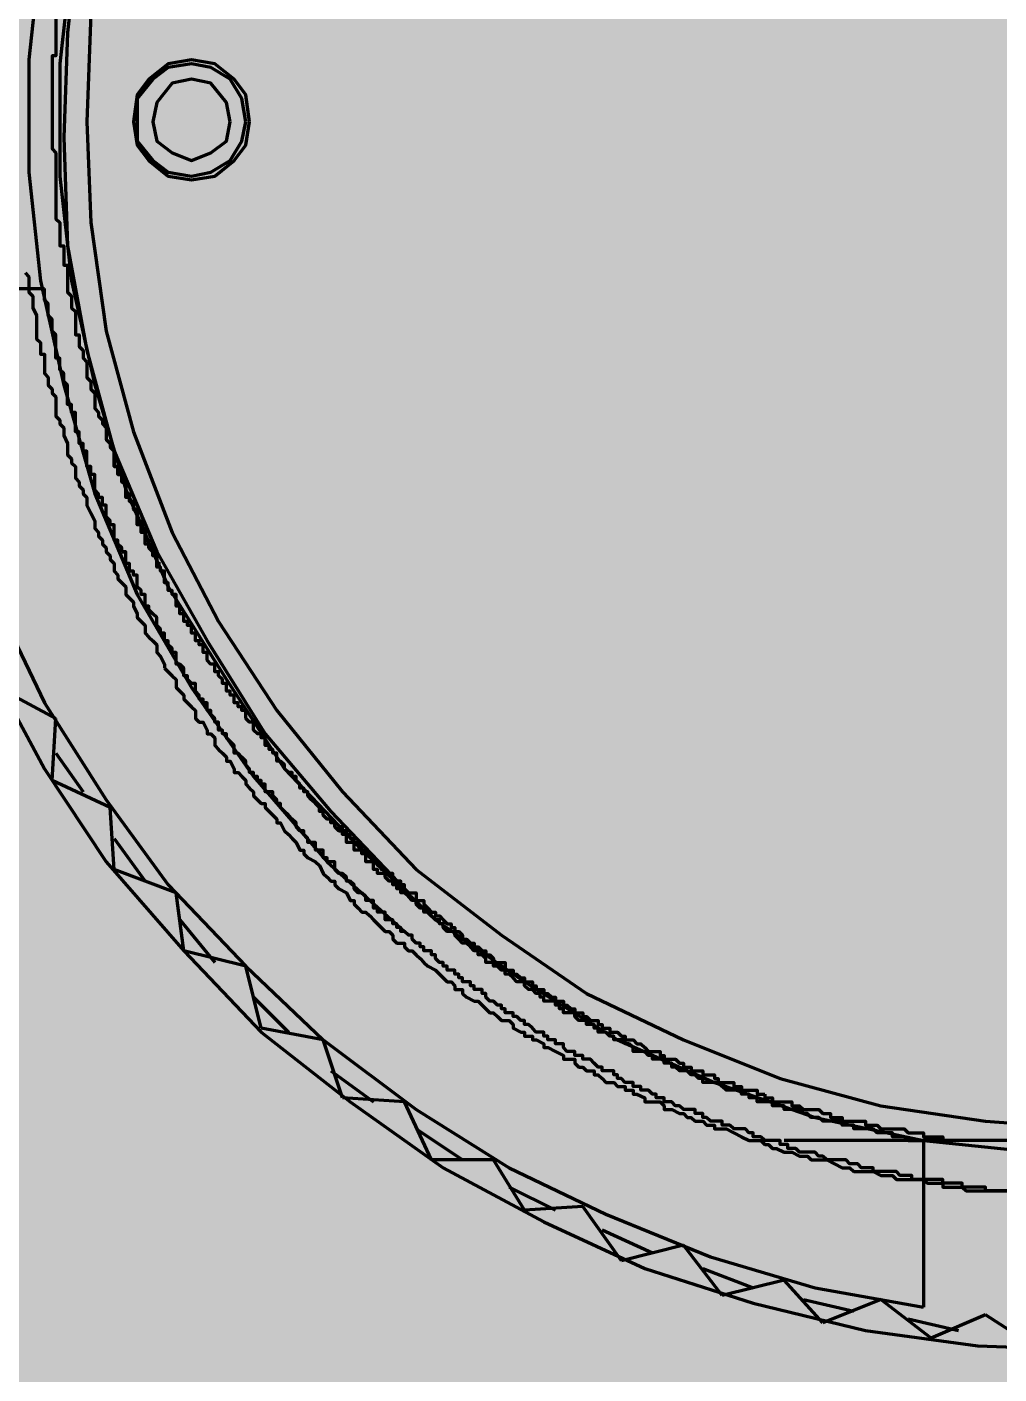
# Model space of a CAD drawing. Header units: inches. Extents: x 19 to 378, y -1 to 646.
# Drawn here: x 272.83 to 300.72, y 216.86 to 255.5 of the extents above; entities that cross this region are included whole.
import ezdxf

# ---------------------------------------------------------------- set-up
doc = ezdxf.new("R2010")
doc.units = ezdxf.units.IN
doc.layers.add('H', color=7, linetype='CONTINUOUS', lineweight=100)
doc.layers.add('P', color=250, linetype='CONTINUOUS', lineweight=100)

msp = doc.modelspace()

# ---------------------------------------------------------------- hatches: boundary and pattern name
at = {"layer": 'H', "linetype": 'CONTINUOUS'}
msp.add_hatch(color=0, dxfattribs=at).paths.add_polyline_path([(19, 185.889), (377.889, 185.889), (377.889, 314.222), (19, 314.222)])

# ---------------------------------------------------------------- linework, layer by layer
at = {"layer": 'P', "color": 0, "linetype": 'CONTINUOUS'}
for points in [[(299.111, 282.111), (296, 281.444), (293.111, 280.556), (290.333, 279.333), (287.667, 277.889), (285.222, 276.111), (282.889, 274.111), (280.778, 271.889), (279, 269.556), (277.333, 266.889), (276.111, 264.111), (275.111, 261.222), (274.333, 258.333), (274, 255.333), (273.889, 252.333), (274, 249.222), (274.556, 246.222), (275.333, 243.333), (276.556, 240.444), (278, 237.889), (279.667, 235.222), (281.556, 233), (283.667, 230.778)], [(273.222, 257.667), (272.889, 254.556), (272.889, 251.333), (273.222, 248.222), (273.889, 245.222), (274.778, 242.111), (276, 239.222), (277.556, 236.556), (279.333, 234), (281.444, 231.556), (283.667, 229.556)], [(274.111, 257.444), (273.778, 254.444), (273.778, 251.222), (274.111, 248.222), (274.778, 245.222), (275.667, 242.222), (276.889, 239.444), (278.556, 236.778), (280.222, 234.222), (282.333, 232), (284.556, 229.889), (287.111, 228.111), (289.778, 226.444), (292.556, 225.222), (295.444, 224.222), (298.556, 223.556)], [(274.667, 255.889), (274.556, 252.778), (274.667, 249.889), (275.111, 246.778), (275.889, 243.889), (277, 241), (278.333, 238.444), (280, 235.889), (281.889, 233.556), (284, 231.333), (286.444, 229.444), (288.889, 227.778), (291.667, 226.444), (294.444, 225.333), (297.333, 224.556), (300.333, 224.111), (303.333, 223.889)], [(273.667, 255.778), (273.667, 254.667), (273.556, 254.667), (273.556, 252), (273.667, 251.889), (273.667, 250.667), (273.667, 250.667), (273.667, 250), (273.778, 249.889), (273.778, 249.222), (273.889, 249.222), (273.889, 248.667), (274, 248.667), (274, 248.222), (274, 248.111), (274, 247.889), (274.111, 247.778), (274.111, 247.444), (274.222, 247.333), (274.222, 247), (274.222, 247), (274.222, 246.667), (274.333, 246.667), (274.333, 246.333), (274.444, 246.222), (274.444, 246), (274.556, 245.889)], [(279.222, 252.778), (279.111, 253.556), (278.778, 254), (278.222, 254.444), (277.556, 254.556), (276.889, 254.444), (276.333, 254), (276, 253.556), (275.889, 252.778), (276, 252.111), (276.333, 251.667), (276.889, 251.222), (277.556, 251.111), (278.222, 251.222), (278.778, 251.667), (279.111, 252.111), (279.222, 252.778)], [(279.111, 252.778), (279, 253.444), (278.667, 254), (278.111, 254.333), (277.556, 254.444), (276.889, 254.333), (276.444, 254), (276, 253.444), (276, 252.778), (276, 252.222), (276.444, 251.667), (276.889, 251.333), (277.556, 251.222), (278.111, 251.333), (278.667, 251.667), (279, 252.222), (279.111, 252.778)], [(278.667, 252.778), (278.556, 253.333), (278.111, 253.889), (277.556, 254), (277, 253.889), (276.556, 253.333), (276.444, 252.778), (276.556, 252.222), (277, 251.889), (277.556, 251.667), (278.111, 251.889), (278.556, 252.222), (278.667, 252.778)], [(272.778, 248.444), (272.889, 248.333), (272.889, 247.889), (273, 247.778), (273, 247.444), (273.111, 247.222), (273.111, 247), (273.111, 247), (273.111, 246.556), (273.222, 246.444), (273.222, 246.111), (273.333, 246.111), (273.333, 245.889), (273.333, 245.667), (273.333, 245.556), (273.444, 245.444), (273.444, 245.222), (273.556, 245.111), (273.556, 245), (273.667, 244.889), (273.667, 244.667), (273.667, 244.444), (273.667, 244.333), (273.778, 244.222), (273.778, 244.111), (273.889, 244), (273.889, 243.778), (274, 243.556), (274, 243.556), (274, 243.333), (274, 243.222), (274.111, 243.111), (274.111, 243), (274.222, 242.889), (274.222, 242.778), (274.222, 242.667), (274.222, 242.556), (274.333, 242.444), (274.333, 242.333), (274.444, 242.222), (274.444, 242.111), (274.556, 242), (274.556, 241.889), (274.556, 241.778), (274.667, 241.556), (274.667, 241.556), (274.778, 241.333), (274.778, 241.222), (274.778, 241.111), (274.889, 241), (274.889, 240.889), (275, 240.778), (275, 240.667), (275.111, 240.556), (275.111, 240.444), (275.222, 240.333), (275.222, 240.222), (275.333, 240.111), (275.333, 240), (275.333, 239.889), (275.444, 239.778), (275.444, 239.667), (275.556, 239.556), (275.667, 239.444), (275.667, 239.222), (275.667, 239.222), (275.778, 239.111), (275.889, 239), (275.889, 238.889), (276, 238.667), (276, 238.667), (276, 238.556), (276.111, 238.444), (276.222, 238.333), (276.222, 238.111), (276.222, 238.111), (276.333, 238), (276.444, 237.889), (276.556, 237.778), (276.556, 237.556), (276.556, 237.556), (276.667, 237.444), (276.778, 237.222), (276.778, 237.222), (276.778, 237.111)], [(269.333, 248), (273.333, 248)], [(269.333, 248), (270, 244.889), (270.778, 241.889), (272, 238.889), (273.333, 236.111), (275.111, 233.333), (276.889, 230.889), (279.111, 228.556), (281.333, 226.444), (284, 224.444), (286.667, 222.778), (289.444, 221.444), (292.444, 220.222), (295.444, 219.333), (298.556, 218.778)], [(275.556, 240.444), (275.556, 240.556), (275.444, 240.667), (275.444, 240.778), (275.333, 240.778), (275.333, 241), (275.333, 241), (275.333, 241.222), (275.222, 241.222), (275.222, 241.333), (275.111, 241.444), (275.111, 241.556), (275.111, 241.556), (275.111, 241.778), (275, 241.778), (275, 242), (274.889, 242), (274.889, 242.111), (274.778, 242.222), (274.778, 242.444), (274.778, 242.444), (274.778, 242.667), (274.667, 242.667), (274.667, 242.889), (274.556, 242.889), (274.556, 243.111), (274.556, 243.111), (274.556, 243.333), (274.444, 243.333), (274.444, 243.556), (274.333, 243.556), (274.333, 243.889), (274.222, 243.889), (274.222, 244.111), (274.222, 244.111), (274.222, 244.444), (274.111, 244.444), (274.111, 244.667), (274, 244.667), (274, 245), (274, 245), (274, 245.222), (273.889, 245.333), (273.889, 245.556), (273.778, 245.667), (273.778, 246), (273.667, 246), (273.667, 246.333), (273.667, 246.444), (273.667, 246.667), (273.556, 246.778), (273.556, 247.111), (273.444, 247.222), (273.444, 247.556), (273.333, 247.667), (273.333, 248)], [(274.556, 245.889), (274.556, 245.667), (274.556, 245.556), (274.556, 245.444), (274.667, 245.333), (274.667, 245.111), (274.778, 245), (274.778, 244.889), (274.778, 244.778), (274.778, 244.556), (274.889, 244.444), (274.889, 244.333), (275, 244.222), (275, 244.111), (275.111, 244), (275.111, 243.889), (275.111, 243.778), (275.111, 243.667), (275.222, 243.556), (275.222, 243.444), (275.333, 243.333), (275.333, 243.111), (275.333, 243.111), (275.333, 242.889), (275.444, 242.889), (275.444, 242.667), (275.556, 242.667), (275.556, 242.444), (275.667, 242.444), (275.667, 242.333), (275.667, 242.222), (275.667, 242.111), (275.778, 242.111), (275.778, 241.889), (275.889, 241.889), (275.889, 241.667), (276, 241.667), (276, 241.556), (276, 241.556), (276, 241.333), (276.111, 241.333), (276.111, 241.222)], [(275.444, 242.667), (275.444, 242.889), (275.333, 242.889), (275.333, 243.111), (275.333, 243.111), (275.333, 243.333)], [(277.667, 238), (277.667, 238), (277.667, 238.111), (277.556, 238.111), (277.556, 238.333), (277.444, 238.333), (277.444, 238.444), (277.333, 238.444), (277.333, 238.556), (277.333, 238.556), (277.333, 238.667), (277.222, 238.667), (277.222, 238.889), (277.111, 238.889), (277.111, 239), (277.111, 239), (277.111, 239.222), (277, 239.222), (277, 239.333), (276.889, 239.333), (276.889, 239.556), (276.778, 239.556), (276.778, 239.667), (276.778, 239.667), (276.778, 239.889), (276.667, 239.889), (276.667, 240), (276.556, 240), (276.556, 240.111), (276.556, 240.111), (276.556, 240.333), (276.444, 240.333), (276.444, 240.444), (276.333, 240.556), (276.333, 240.667), (276.222, 240.667), (276.222, 240.889), (276.222, 240.889), (276.222, 241), (276.111, 241), (276.111, 241.222), (276, 241.222), (276, 241.444), (276, 241.444), (276, 241.556), (275.889, 241.667), (275.889, 241.889), (275.778, 241.889), (275.778, 242), (275.667, 242), (275.667, 242.222), (275.667, 242.222), (275.667, 242.444), (275.556, 242.444), (275.556, 242.667), (275.444, 242.667)], [(275.444, 242.667), (275.556, 242.667)], [(276.111, 241.222), (276.222, 241.222)], [(276.111, 241.222), (276.111, 241.111), (276.222, 241.111), (276.222, 241), (276.222, 241), (276.222, 240.778), (276.333, 240.778), (276.333, 240.667), (276.444, 240.667), (276.444, 240.444), (276.556, 240.444), (276.556, 240.222), (276.556, 240.222), (276.556, 240.111), (276.667, 240.111)], [(283.667, 229.556), (283.667, 229.556), (283.667, 229.556), (283.556, 229.556), (283.556, 229.667), (283.444, 229.667), (283.444, 229.778), (283.333, 229.778), (283.333, 229.889), (283.333, 229.889), (283.333, 229.889), (283.111, 229.889), (283.111, 230), (283.111, 230), (283.111, 230.111), (283, 230.111), (283, 230.111), (282.889, 230.111), (282.889, 230.222), (282.778, 230.222), (282.778, 230.333), (282.778, 230.333), (282.778, 230.444), (282.667, 230.444), (282.667, 230.444), (282.556, 230.444), (282.556, 230.556), (282.556, 230.556), (282.444, 230.667), (282.333, 230.667), (282.222, 230.778), (282.222, 230.889), (282.111, 231), (282, 231), (282, 231.111), (281.889, 231.222), (281.778, 231.222), (281.667, 231.333), (281.667, 231.444), (281.667, 231.556), (281.556, 231.556), (281.556, 231.556), (281.444, 231.556), (281.444, 231.667), (281.333, 231.667), (281.333, 231.778), (281.333, 231.778), (281.333, 231.889), (281.222, 231.889), (281.222, 231.889), (281.111, 231.889), (281.111, 232), (281.111, 232), (281.111, 232.111), (281, 232.111), (281, 232.111), (280.889, 232.111), (280.889, 232.222), (280.778, 232.333), (280.778, 232.444), (280.667, 232.444), (280.556, 232.556), (280.556, 232.667), (280.556, 232.667), (280.444, 232.778), (280.333, 232.889), (280.222, 233), (280.222, 233), (280.111, 233.111), (280.111, 233.222), (280, 233.222), (280, 233.222), (280, 233.222), (280, 233.333), (279.889, 233.444), (279.889, 233.556), (279.778, 233.556), (279.778, 233.556), (279.667, 233.556), (279.667, 233.667), (279.667, 233.667), (279.667, 233.778), (279.556, 233.778), (279.556, 233.889), (279.444, 233.889), (279.444, 234), (279.333, 234), (279.333, 234.111), (279.333, 234.111), (279.333, 234.111), (279.222, 234.111), (279.222, 234.222), (279.111, 234.333), (279.111, 234.444), (279.111, 234.444), (279.111, 234.444), (279, 234.556), (278.889, 234.667), (278.778, 234.667), (278.778, 234.778), (278.778, 234.889), (278.667, 235), (278.667, 235), (278.556, 235.111), (278.556, 235.222), (278.556, 235.222), (278.444, 235.222), (278.444, 235.333), (278.333, 235.333), (278.333, 235.556), (278.222, 235.556), (278.222, 235.556), (278.222, 235.667), (278.111, 235.778), (278.111, 235.889), (278, 235.889), (278, 236), (278, 236.111), (277.889, 236.111), (277.889, 236.222), (277.778, 236.222), (277.778, 236.333), (277.667, 236.444), (277.667, 236.444), (277.667, 236.444), (277.667, 236.667), (277.556, 236.667), (277.556, 236.667), (277.444, 236.778), (277.444, 236.889), (277.333, 236.889), (277.333, 237), (277.333, 237), (277.333, 237.111), (277.222, 237.222), (277.222, 237.222), (277.111, 237.222), (277.111, 237.444), (277.111, 237.444), (277.111, 237.556), (277, 237.556), (277, 237.667), (276.889, 237.778), (276.889, 237.889), (276.778, 237.889), (276.778, 237.889), (276.778, 238), (276.778, 238.111), (276.667, 238.111), (276.667, 238.222), (276.556, 238.333), (276.556, 238.444), (276.556, 238.444), (276.556, 238.556), (276.444, 238.667), (276.444, 238.667), (276.333, 238.778), (276.333, 238.889), (276.222, 238.889), (276.222, 239), (276.222, 239.111), (276.222, 239.222), (276.111, 239.222), (276.111, 239.333), (276, 239.444), (276, 239.556), (276, 239.556), (276, 239.778), (275.889, 239.778), (275.889, 239.889), (275.778, 239.889), (275.778, 240.111), (275.667, 240.111), (275.667, 240.222), (275.667, 240.222), (275.667, 240.444), (275.556, 240.444)], [(275.556, 240.444), (275.667, 240.444)], [(279.111, 235.667), (279.111, 235.778), (279.111, 235.778), (279.111, 235.889), (279, 235.889), (279, 236), (278.889, 236), (278.889, 236.111), (278.778, 236.111), (278.778, 236.222), (278.778, 236.222), (278.778, 236.333), (278.667, 236.333), (278.667, 236.444), (278.556, 236.444), (278.556, 236.556), (278.556, 236.667), (278.444, 236.667), (278.444, 236.778), (278.333, 236.889), (278.333, 237), (278.222, 237), (278.222, 237), (278.222, 237.111), (278.222, 237.222), (278.111, 237.222), (278.111, 237.222), (278, 237.333), (278, 237.444), (278, 237.556), (278, 237.556), (277.889, 237.556), (277.889, 237.778), (277.778, 237.778), (277.778, 237.889), (277.667, 237.889), (277.667, 238)], [(271.778, 237.111), (273.333, 234.222), (275.111, 231.556), (277.333, 229), (279.556, 226.667), (282.111, 224.667), (284.778, 222.778), (287.667, 221.222), (290.556, 219.889), (293.667, 218.889), (296.889, 218.111), (300.111, 217.667), (303.333, 217.556)], [(276.778, 237.111), (276.889, 237), (277, 236.889), (277.111, 236.778), (277.111, 236.667), (277.111, 236.556), (277.222, 236.444), (277.333, 236.333), (277.333, 236.222), (277.444, 236.111), (277.556, 236), (277.667, 235.889), (277.667, 235.889), (277.667, 235.667), (277.778, 235.556), (277.889, 235.556), (278, 235.333), (278, 235.222), (278.111, 235.222), (278.222, 235.111), (278.222, 235), (278.222, 234.889), (278.333, 234.778), (278.444, 234.667), (278.556, 234.556), (278.556, 234.444), (278.667, 234.444), (278.778, 234.222), (278.778, 234.111), (278.889, 234.111), (279, 234), (279.111, 233.889), (279.111, 233.778), (279.222, 233.667), (279.333, 233.556), (279.333, 233.444), (279.444, 233.333), (279.556, 233.222), (279.667, 233.222), (279.667, 233.111), (279.778, 233), (279.889, 232.889), (280, 232.778), (280, 232.667), (280.111, 232.667), (280.222, 232.444), (280.222, 232.444), (280.333, 232.333), (280.444, 232.222), (280.556, 232.111), (280.556, 232.111), (280.667, 231.889), (280.778, 231.889), (280.778, 231.778), (280.889, 231.667), (281.111, 231.556), (281.111, 231.556), (281.222, 231.444), (281.333, 231.222), (281.333, 231.222), (281.444, 231.111), (281.556, 231), (281.667, 231), (281.667, 230.889), (281.778, 230.778), (282, 230.667), (282, 230.667), (282.111, 230.444), (282.222, 230.444), (282.222, 230.333), (282.333, 230.222), (282.444, 230.111), (282.556, 230.111), (282.667, 230), (282.778, 229.889), (282.778, 229.889), (282.889, 229.778), (283, 229.667), (283.111, 229.556), (283.222, 229.556), (283.333, 229.444), (283.333, 229.333), (283.444, 229.222), (283.667, 229.222), (283.667, 229.111), (283.778, 229), (283.889, 229), (284, 228.889), (284.111, 228.778), (284.222, 228.667), (284.222, 228.667), (284.333, 228.556), (284.556, 228.444), (284.556, 228.444), (284.667, 228.333), (284.778, 228.222), (284.889, 228.111), (285, 228.111), (285.111, 228), (285.111, 227.889), (285.333, 227.889), (285.333, 227.778), (285.444, 227.667), (285.667, 227.556), (285.667, 227.556), (285.778, 227.556), (285.889, 227.444), (286, 227.333), (286.111, 227.222), (286.222, 227.222), (286.333, 227.111), (286.444, 227), (286.556, 227), (286.667, 227), (286.778, 226.889), (286.778, 226.778), (287, 226.667), (287.111, 226.667), (287.111, 226.556), (287.333, 226.556), (287.333, 226.444), (287.444, 226.444), (287.667, 226.333), (287.667, 226.222), (287.778, 226.222), (288, 226.111), (288, 226.111), (288.222, 226), (288.222, 225.889), (288.333, 225.889), (288.556, 225.889), (288.556, 225.778), (288.667, 225.667), (288.778, 225.667), (288.889, 225.556), (289.111, 225.556), (289.111, 225.444), (289.222, 225.444), (289.333, 225.333), (289.444, 225.222), (289.556, 225.222), (289.667, 225.222), (289.778, 225.111), (290, 225.111), (290, 225), (290.222, 225), (290.222, 224.889), (290.333, 224.889), (290.556, 224.778), (290.556, 224.667), (290.778, 224.667), (290.778, 224.667), (291, 224.667), (291.111, 224.556), (291.111, 224.444), (291.333, 224.444), (291.333, 224.444), (291.556, 224.333), (291.667, 224.333), (291.778, 224.222), (291.889, 224.222), (292, 224.111), (292.111, 224.111), (292.222, 224.111), (292.333, 224), (292.556, 224), (292.556, 223.889), (292.778, 223.889), (292.778, 223.889), (292.889, 223.889), (293.111, 223.778), (293.111, 223.778), (293.333, 223.667), (293.333, 223.667), (293.556, 223.556), (293.667, 223.556), (293.778, 223.556), (293.889, 223.556), (294, 223.444), (294.111, 223.444), (294.222, 223.333), (294.333, 223.333), (294.556, 223.222), (294.556, 223.222), (294.778, 223.222), (294.778, 223.222), (295, 223.111), (295.222, 223.111), (295.333, 223), (295.444, 223), (295.556, 223), (295.778, 223), (296, 222.889), (296, 222.889), (296.222, 222.778), (296.444, 222.778), (296.556, 222.667), (296.778, 222.667), (296.889, 222.667), (297.111, 222.667), (297.333, 222.556), (297.667, 222.556), (297.778, 222.444), (298, 222.444), (298.222, 222.444), (298.556, 222.444), (298.667, 222.333), (299.111, 222.333), (299.111, 222.222), (299.667, 222.222), (299.778, 222.111), (300.556, 222.111), (300.667, 222.111), (301.556, 222.111)], [(273.667, 235.667), (272, 236.556)], [(273.556, 233.889), (273.667, 235.667)], [(283.667, 230.667), (283.556, 230.667), (283.556, 230.778), (283.444, 230.778), (283.444, 230.889), (283.333, 230.889), (283.333, 231), (283.333, 231), (283.333, 231), (283.222, 231), (283.111, 231.111), (283.111, 231.222), (283, 231.222), (283, 231.222), (282.889, 231.222), (282.889, 231.333), (282.778, 231.333), (282.778, 231.444), (282.778, 231.444), (282.778, 231.556), (282.667, 231.556), (282.667, 231.556), (282.556, 231.556), (282.556, 231.667), (282.556, 231.667), (282.556, 231.778), (282.444, 231.778), (282.444, 231.889), (282.333, 231.889), (282.333, 231.889), (282.222, 231.889), (282.222, 232), (282.222, 232), (282.222, 232.111), (282.111, 232.111), (282.111, 232.111), (282, 232.111), (282, 232.222), (282, 232.222), (282, 232.333), (281.889, 232.333), (281.889, 232.444), (281.778, 232.444), (281.667, 232.556), (281.667, 232.667), (281.556, 232.667), (281.556, 232.778), (281.444, 232.778), (281.333, 232.889), (281.333, 233), (281.333, 233), (281.333, 233), (281.222, 233), (281.222, 233.111), (281.111, 233.222), (281.111, 233.222), (281.111, 233.222), (281, 233.333), (280.889, 233.444), (280.889, 233.556), (280.778, 233.556), (280.778, 233.556), (280.778, 233.556), (280.778, 233.667), (280.667, 233.667), (280.667, 233.778), (280.556, 233.889), (280.556, 233.889), (280.556, 234), (280.444, 234), (280.444, 234.111), (280.333, 234.111), (280.333, 234.111), (280.222, 234.222), (280.222, 234.333), (280.111, 234.444), (280.111, 234.444), (280, 234.444), (280, 234.556), (280, 234.556), (280, 234.667), (279.889, 234.667), (279.889, 234.778), (279.778, 234.778), (279.778, 234.889), (279.667, 234.889), (279.667, 235), (279.667, 235), (279.667, 235.111), (279.556, 235.111), (279.556, 235.222), (279.444, 235.222), (279.444, 235.222), (279.333, 235.333), (279.333, 235.444), (279.333, 235.444), (279.333, 235.556), (279.222, 235.556), (279.222, 235.556), (279.111, 235.667)], [(273.667, 234.667), (274.444, 233.556)], [(275.222, 233.111), (273.556, 233.889)], [(275.333, 231.333), (275.222, 233.111)], [(281.889, 232.444), (281.889, 232.556), (281.778, 232.556), (281.778, 232.444), (281.889, 232.444), (281.889, 232.444)], [(282.222, 232.222), (282.111, 232.222), (282.111, 232.333), (282, 232.333), (282, 232.444), (282, 232.444), (282, 232.444), (281.889, 232.444)], [(281.889, 232.444), (282, 232.444)], [(275.333, 232.222), (276.222, 231)], [(282.444, 231.889), (282.444, 232), (282.333, 232), (282.333, 232.111), (282.222, 232.111), (282.222, 232.111), (282.222, 232.111), (282.222, 232.222)], [(282.222, 232.222), (282.222, 232.222)], [(282.778, 231.667), (282.667, 231.667), (282.667, 231.778), (282.556, 231.778), (282.556, 231.889), (282.556, 231.889), (282.556, 231.889), (282.444, 231.889)], [(282.444, 231.889), (282.556, 231.889)], [(283.111, 231.333), (283, 231.333), (283, 231.444), (282.889, 231.444), (282.889, 231.556), (282.778, 231.556), (282.778, 231.556), (282.778, 231.556), (282.778, 231.667)], [(282.778, 231.667), (282.778, 231.667)], [(277.111, 230.667), (275.333, 231.333)], [(283.333, 231), (283.333, 231.111), (283.333, 231.111), (283.333, 231.222), (283.222, 231.222), (283.222, 231.222), (283.111, 231.222), (283.111, 231.333)], [(283.111, 231.333), (283.111, 231.333)], [(283.667, 230.778), (283.667, 230.778), (283.667, 230.889), (283.556, 230.889), (283.556, 231), (283.444, 231), (283.444, 231), (283.333, 231)], [(283.333, 231), (283.444, 231)], [(283.667, 230.778), (283.778, 230.667), (283.889, 230.667), (284, 230.667), (284, 230.556), (284, 230.556), (284, 230.444), (284.111, 230.444), (284.111, 230.444), (284.222, 230.444), (284.222, 230.333), (284.333, 230.222), (284.444, 230.111), (284.556, 230.111), (284.556, 230.111), (284.556, 230), (284.667, 230), (284.778, 229.889), (284.778, 229.889), (284.889, 229.778), (285, 229.778), (285, 229.667), (285.111, 229.667), (285.111, 229.556), (285.222, 229.556), (285.333, 229.444), (285.333, 229.444), (285.333, 229.333), (285.444, 229.333), (285.556, 229.222), (285.667, 229.222), (285.667, 229.222), (285.667, 229.222), (285.667, 229.111), (285.778, 229.111), (285.889, 229), (286, 229), (286, 229), (286, 228.889), (286.111, 228.889), (286.222, 228.778), (286.222, 228.778), (286.222, 228.667), (286.333, 228.667), (286.444, 228.667), (286.556, 228.667), (286.556, 228.556), (286.556, 228.556), (286.556, 228.444), (286.667, 228.444), (286.778, 228.444), (286.778, 228.444), (286.778, 228.333), (286.889, 228.333), (287, 228.222), (287.111, 228.222), (287.111, 228.111), (287.111, 228.111), (287.222, 228.111), (287.333, 228.111), (287.333, 228), (287.444, 228), (287.444, 227.889), (287.556, 227.889), (287.667, 227.889), (287.667, 227.889), (287.667, 227.778), (287.778, 227.778), (287.889, 227.667), (288, 227.667), (288, 227.556), (288.111, 227.556), (288.111, 227.556), (288.222, 227.556), (288.222, 227.444), (288.333, 227.444), (288.444, 227.333), (288.556, 227.333), (288.556, 227.222), (288.556, 227.222), (288.667, 227.222), (288.778, 227.222), (288.778, 227.111), (288.889, 227.111), (289, 227), (289.111, 227), (289.111, 227), (289.222, 227), (289.222, 226.889), (289.333, 226.889), (289.333, 226.778), (289.556, 226.778), (289.556, 226.667), (289.667, 226.667), (289.667, 226.667), (289.778, 226.667), (289.889, 226.556), (290, 226.556), (290, 226.444), (290.111, 226.444), (290.222, 226.444), (290.222, 226.444), (290.333, 226.333), (290.444, 226.333), (290.556, 226.222), (290.556, 226.222), (290.667, 226.111), (290.778, 226.111), (290.778, 226.111), (291, 226.111), (291, 226), (291.111, 226), (291.111, 225.889), (291.333, 225.889), (291.333, 225.889), (291.444, 225.889), (291.556, 225.778), (291.667, 225.778), (291.667, 225.667), (291.889, 225.667), (291.889, 225.556), (292, 225.556), (292.111, 225.556), (292.222, 225.556), (292.222, 225.444), (292.556, 225.444), (292.556, 225.333), (292.667, 225.333), (292.667, 225.222), (292.778, 225.222), (292.889, 225.222), (293.111, 225.222), (293.111, 225.111), (293.333, 225.111), (293.333, 225), (293.556, 225), (293.556, 225), (293.778, 225), (293.778, 224.889), (294, 224.889)], [(277.333, 229), (277.111, 230.667)], [(298.222, 223.556), (298.111, 223.556), (298, 223.667), (297.667, 223.667), (297.667, 223.778), (297.222, 223.778), (297.111, 223.889), (296.889, 223.889), (296.889, 223.889), (296.556, 223.889), (296.556, 224), (296.222, 224), (296.222, 224.111), (296, 224.111), (295.889, 224.111), (295.667, 224.111), (295.556, 224.222), (295.333, 224.222), (295.222, 224.333), (295.111, 224.333), (295, 224.444), (294.778, 224.444), (294.778, 224.444), (294.556, 224.444), (294.556, 224.556), (294.222, 224.556), (294.222, 224.667), (294, 224.667), (294, 224.667), (293.778, 224.667), (293.778, 224.778), (293.556, 224.778), (293.556, 224.889), (293.333, 224.889), (293.333, 225), (293.111, 225), (293.111, 225), (292.889, 225), (292.778, 225.111), (292.778, 225.111), (292.667, 225.222), (292.556, 225.222), (292.444, 225.222), (292.222, 225.222), (292.222, 225.333), (292.111, 225.333), (292, 225.444), (291.889, 225.444), (291.778, 225.556), (291.667, 225.556), (291.667, 225.556), (291.556, 225.556), (291.444, 225.667), (291.333, 225.667), (291.333, 225.778), (291.111, 225.778), (291.111, 225.889), (291, 225.889), (290.889, 225.889), (290.778, 225.889), (290.778, 226), (290.667, 226), (290.556, 226.111), (290.556, 226.111), (290.444, 226.111), (290.222, 226.111), (290.222, 226.222), (290.222, 226.222), (290.111, 226.333), (290, 226.333), (290, 226.444), (289.889, 226.444), (289.778, 226.444), (289.667, 226.444), (289.667, 226.556), (289.556, 226.556), (289.444, 226.667), (289.333, 226.667), (289.333, 226.667), (289.222, 226.667), (289.222, 226.778), (289.111, 226.778), (289.111, 226.889), (288.889, 226.889), (288.889, 227), (288.778, 227), (288.778, 227), (288.667, 227), (288.556, 227.111), (288.556, 227.111), (288.556, 227.222), (288.333, 227.222), (288.333, 227.222), (288.222, 227.222), (288.222, 227.333), (288.111, 227.333), (288.111, 227.444), (288, 227.444), (288, 227.556), (287.889, 227.556), (287.778, 227.556), (287.667, 227.556), (287.667, 227.667), (287.556, 227.667), (287.556, 227.778), (287.444, 227.778), (287.333, 227.889), (287.333, 227.889), (287.222, 227.889), (287.111, 228), (287.111, 228), (287.111, 228.111), (287, 228.111), (286.889, 228.111), (286.778, 228.222), (286.778, 228.222), (286.667, 228.333), (286.556, 228.333), (286.556, 228.444), (286.556, 228.444), (286.444, 228.444), (286.333, 228.556), (286.222, 228.556), (286.222, 228.667), (286.222, 228.667), (286.111, 228.667), (286, 228.667), (286, 228.778), (285.889, 228.889), (285.778, 228.889), (285.778, 229), (285.667, 229), (285.667, 229), (285.667, 229), (285.556, 229.111), (285.444, 229.222), (285.333, 229.222), (285.333, 229.222), (285.333, 229.222), (285.222, 229.333), (285.111, 229.444), (285.111, 229.444), (285.111, 229.556), (285, 229.556), (285, 229.556), (284.889, 229.556), (284.778, 229.667), (284.778, 229.778), (284.667, 229.778), (284.667, 229.889), (284.556, 229.889), (284.556, 229.889), (284.556, 229.889), (284.444, 230), (284.333, 230.111), (284.222, 230.111), (284.222, 230.111), (284.222, 230.111), (284.222, 230.222), (284.111, 230.222), (284, 230.333), (284, 230.444), (284, 230.444), (283.889, 230.444), (283.778, 230.556), (283.667, 230.667), (283.667, 230.667), (283.667, 230.667)], [(283.667, 230.667), (283.667, 230.667)], [(277.222, 229.889), (278.222, 228.667)], [(298.556, 222.444), (298.222, 222.444), (298.222, 222.556), (297.889, 222.556), (297.778, 222.667), (297.333, 222.667), (297.333, 222.667), (297.111, 222.667), (297.111, 222.778), (296.778, 222.778), (296.667, 222.889), (296.444, 222.889), (296.333, 223), (296.111, 223), (296, 223), (295.778, 223), (295.667, 223.111), (295.556, 223.111), (295.444, 223.222), (295.222, 223.222), (295.111, 223.222), (295, 223.222), (294.889, 223.333), (294.667, 223.333), (294.667, 223.444), (294.444, 223.444), (294.444, 223.556), (294.222, 223.556), (294.111, 223.556), (294, 223.556), (293.889, 223.667), (293.667, 223.667), (293.667, 223.778), (293.556, 223.778), (293.444, 223.889), (293.333, 223.889), (293.222, 223.889), (293.111, 223.889), (293, 224), (292.778, 224), (292.778, 224.111), (292.667, 224.111), (292.556, 224.111), (292.444, 224.111), (292.333, 224.222), (292.222, 224.222), (292.222, 224.333), (292, 224.333), (292, 224.444), (291.778, 224.444), (291.778, 224.444), (291.667, 224.444), (291.556, 224.556), (291.444, 224.556), (291.333, 224.667), (291.333, 224.667), (291.222, 224.667), (291.111, 224.667), (291.111, 224.778), (290.889, 224.778), (290.889, 224.889), (290.778, 224.889), (290.667, 225), (290.556, 225), (290.444, 225), (290.444, 225.111), (290.222, 225.111), (290.222, 225.222), (290.111, 225.222), (290, 225.222), (290, 225.222), (289.889, 225.333), (289.778, 225.333), (289.778, 225.444), (289.667, 225.444), (289.667, 225.556), (289.444, 225.556), (289.333, 225.556), (289.333, 225.667), (289.222, 225.667), (289.111, 225.778), (289.111, 225.778), (289, 225.889), (288.889, 225.889), (288.778, 225.889), (288.778, 226), (288.556, 226), (288.556, 226.111), (288.556, 226.111), (288.444, 226.111), (288.333, 226.111), (288.222, 226.222), (288.222, 226.333), (288, 226.333), (288, 226.444), (288, 226.444), (287.889, 226.444), (287.778, 226.444), (287.778, 226.556), (287.667, 226.556), (287.667, 226.667), (287.556, 226.667), (287.444, 226.667), (287.333, 226.778), (287.333, 226.778), (287.222, 226.889), (287.111, 226.889), (287.111, 227), (287.111, 227), (287, 227), (286.889, 227.111), (286.778, 227.111), (286.778, 227.222), (286.667, 227.222), (286.556, 227.222), (286.556, 227.333), (286.444, 227.333), (286.444, 227.444), (286.333, 227.444), (286.222, 227.556), (286.222, 227.556), (286.111, 227.556), (286, 227.667), (286, 227.667), (286, 227.778), (285.889, 227.778), (285.889, 227.889), (285.778, 227.889), (285.667, 227.889), (285.667, 228), (285.556, 228), (285.556, 228.111), (285.444, 228.111), (285.333, 228.111), (285.333, 228.222), (285.222, 228.222), (285.222, 228.333), (285.111, 228.333), (285.111, 228.444), (285, 228.444), (284.889, 228.444), (284.889, 228.556), (284.778, 228.556), (284.778, 228.667), (284.778, 228.667), (284.667, 228.667), (284.556, 228.778), (284.556, 228.778), (284.556, 228.889), (284.444, 228.889), (284.444, 229), (284.333, 229), (284.222, 229), (284.222, 229.111), (284.111, 229.111), (284.111, 229.222), (284, 229.222), (284, 229.222), (284, 229.222), (283.889, 229.333), (283.889, 229.444), (283.778, 229.444), (283.667, 229.556)], [(279.111, 228.556), (277.333, 229)], [(279.556, 226.778), (279.111, 228.556)], [(279.333, 227.667), (280.333, 226.667)], [(281.333, 226.444), (279.556, 226.778)], [(281.889, 224.778), (281.333, 226.444)], [(281.556, 225.556), (282.778, 224.667)], [(294, 224.889), (294, 224.778), (294.222, 224.778), (294.222, 224.667), (294.556, 224.667), (294.556, 224.667), (294.778, 224.667), (294.778, 224.556), (295, 224.556), (295.111, 224.444), (295.222, 224.444), (295.333, 224.444), (295.556, 224.444), (295.667, 224.333), (295.889, 224.333), (295.889, 224.222), (296.222, 224.222), (296.222, 224.111), (296.556, 224.111), (296.556, 224.111), (296.889, 224.111), (296.889, 224), (297.222, 224), (297.333, 223.889), (297.667, 223.889), (297.667, 223.889), (298, 223.889), (298.111, 223.778), (298.556, 223.778), (298.556, 223.667), (298.778, 223.667)], [(283.667, 224.667), (281.889, 224.778)], [(284.444, 223), (283.667, 224.667)], [(284, 223.889), (285.333, 223)], [(307.556, 223.556), (294.556, 223.556)], [(298.111, 223.556), (298.556, 223.556), (301.778, 223.222), (305, 223.222), (308.222, 223.556)], [(298.556, 223.556), (298.556, 218.778)], [(298.778, 223.667), (298.778, 223.667)], [(298.778, 223.667), (299.111, 223.667), (299.111, 223.556), (299.333, 223.556)], [(286.222, 223), (284.444, 223)], [(287.111, 221.556), (286.222, 223)], [(286.667, 222.222), (288, 221.556)], [(304.667, 222), (302.444, 222), (302.333, 222.111), (301.111, 222.111), (301.111, 222.111), (300.333, 222.111), (300.333, 222.222), (299.667, 222.222), (299.667, 222.333), (299.111, 222.333), (299.111, 222.444), (298.667, 222.444), (298.667, 222.444), (298.556, 222.444)], [(288.778, 221.667), (287.111, 221.556)], [(289.889, 220.111), (288.778, 221.667)], [(289.333, 221), (290.778, 220.333)], [(291.667, 220.556), (289.889, 220.111)], [(292.778, 219.111), (291.667, 220.556)], [(292.222, 219.889), (293.667, 219.333)], [(294.556, 219.556), (292.778, 219.111)], [(295.667, 218.333), (294.556, 219.556)], [(295.111, 219), (296.556, 218.667)], [(297.333, 219), (295.667, 218.333)], [(298.778, 217.889), (297.333, 219)], [(298.111, 218.444), (299.556, 218.111)], [(300.333, 218.556), (298.778, 217.889)], [(301.889, 217.556), (300.333, 218.556)]]:
    msp.add_lwpolyline(points, dxfattribs=at)

doc.saveas('drawing.dxf')
